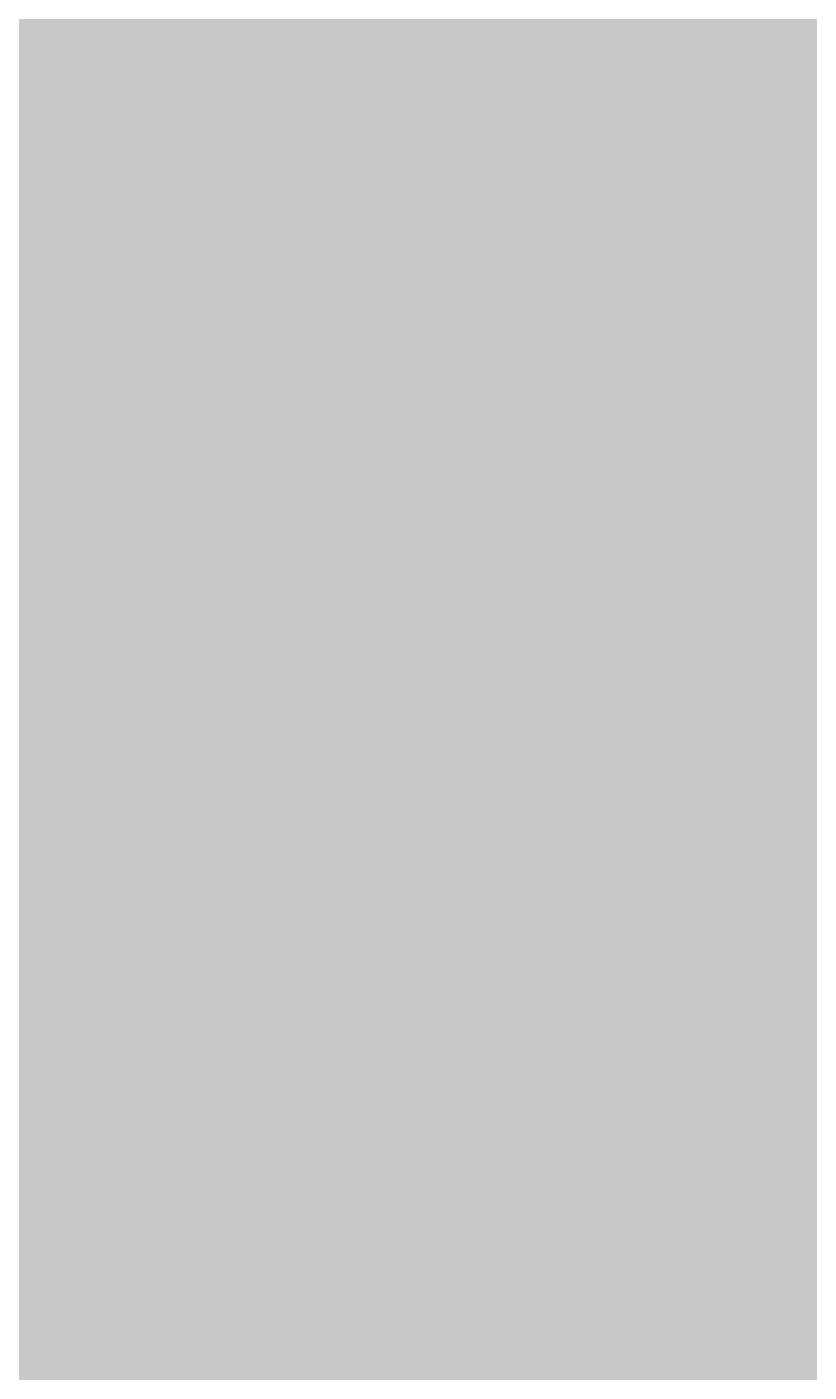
# Paper-space layout 'Layout1' of a CAD drawing. Extents: x -43 to 2298, y -18 to 768.
# Drawn here: x 133.445 to 133.767, y 260.61 to 261.163 of the extents above; entities that cross this region are included whole.
import ezdxf

# ---------------------------------------------------------------- set-up
doc = ezdxf.new("R2010")
doc.units = 0
doc.header["$LTSCALE"] = 2
doc.linetypes.add('CACHEX2', pattern=[0.75, 0.5, -0.25])
doc.layers.add('CARTOUCHE', color=7, linetype='Continuous')
doc.layers.add('LOGO', color=7, linetype='Continuous')

# ---------------------------------------------------------------- blocks, each defined once
blk = doc.blocks.new('A$C715108E3')
at = {"layer": 'LOGO', "color": 131}
for p, q in [((-20.89039, -14.79908), (-20.89039, -14.79908)), ((-20.7993, -14.79908), (-20.7993, -14.79908)), ((-20.70728, -14.79908), (-20.70728, -14.79908)), ((-20.61526, -14.79908), (-20.61526, -14.79908)), ((-20.52399, -14.79908), (-20.52399, -14.79908)), ((-20.43216, -14.79908), (-20.43216, -14.79908)), ((-20.84485, -14.89054), (-20.84485, -14.89054)), ((-20.75283, -14.89054), (-20.75283, -14.89054)), ((-20.66156, -14.89054), (-20.66156, -14.89054)), ((-20.56954, -14.89054), (-20.56954, -14.89054)), ((-20.47789, -14.89054), (-20.47789, -14.89054)), ((-20.38643, -14.89054), (-20.38643, -14.89054)), ((-20.89039, -14.98275), (-20.89039, -14.98275)), ((-20.7993, -14.98275), (-20.7993, -14.98275)), ((-20.70728, -14.98275), (-20.70728, -14.98275)), ((-20.61526, -14.98275), (-20.61526, -14.98275)), ((-20.52399, -14.98275), (-20.52399, -14.98275)), ((-20.43216, -14.98275), (-20.43216, -14.98275)), ((-20.84485, -15.07421), (-20.84485, -15.07421)), ((-20.75283, -15.07421), (-20.75283, -15.07421)), ((-20.66156, -15.07421), (-20.66156, -15.07421)), ((-20.56954, -15.07421), (-20.56954, -15.07421)), ((-20.47789, -15.07421), (-20.47789, -15.07421)), ((-20.38643, -15.07421), (-20.38643, -15.07421)), ((-20.89039, -15.16548), (-20.89039, -15.16548)), ((-20.7993, -15.16548), (-20.7993, -15.16548)), ((-20.70728, -15.16548), (-20.70728, -15.16548)), ((-20.61526, -15.16548), (-20.61526, -15.16548)), ((-20.52399, -15.16548), (-20.52399, -15.16548)), ((-20.43216, -15.16548), (-20.43216, -15.16548)), ((-20.84485, -15.25787), (-20.84485, -15.25787)), ((-20.75283, -15.25787), (-20.75283, -15.25787)), ((-20.66156, -15.25787), (-20.66156, -15.25787)), ((-20.56954, -15.25787), (-20.56954, -15.25787)), ((-20.47789, -15.25787), (-20.47789, -15.25787)), ((-20.38643, -15.25787), (-20.38643, -15.25787)), ((-20.89039, -15.34933), (-20.89039, -15.34933)), ((-20.7993, -15.34933), (-20.7993, -15.34933)), ((-20.70728, -15.34933), (-20.70728, -15.34933)), ((-20.61526, -15.34933), (-20.61526, -15.34933)), ((-20.52399, -15.34933), (-20.52399, -15.34933)), ((-20.43216, -15.34933), (-20.43216, -15.34933)), ((-20.84485, -15.4406), (-20.84485, -15.4406)), ((-20.75283, -15.4406), (-20.75283, -15.4406)), ((-20.66156, -15.4406), (-20.66156, -15.4406)), ((-20.56954, -15.4406), (-20.56954, -15.4406)), ((-20.47789, -15.4406), (-20.47789, -15.4406)), ((-20.38643, -15.4406), (-20.38643, -15.4406)), ((-20.89039, -15.53318), (-20.89039, -15.53318)), ((-20.7993, -15.53318), (-20.7993, -15.53318)), ((-20.70728, -15.53318), (-20.70728, -15.53318)), ((-20.61526, -15.53318), (-20.61526, -15.53318)), ((-20.52399, -15.53318), (-20.52399, -15.53318)), ((-20.43216, -15.53318), (-20.43216, -15.53318)), ((-20.84485, -15.62464), (-20.84485, -15.62464)), ((-20.75283, -15.62464), (-20.75283, -15.62464)), ((-20.66156, -15.62464), (-20.66156, -15.62464)), ((-20.56954, -15.62464), (-20.56954, -15.62464)), ((-20.47789, -15.62464), (-20.47789, -15.62464)), ((-20.38643, -15.62464), (-20.38643, -15.62464))]:
    blk.add_line(p, q, dxfattribs=at)
blk = doc.blocks.new('A$C581E6685')
at = {"layer": 'LOGO', "color": 32, "linetype": 'CACHEX2', "ltscale": 1.5}
blk.add_ellipse((-38.05384, 23.81385), major_axis=(-19.03106, -3.53396), ratio=0.590567, dxfattribs=at)
at = {"layer": 'LOGO', "color": 32}
blk.add_ellipse((-37.61436, 23.84992), major_axis=(-13.57677, -4.28389), ratio=0.791971, dxfattribs=at)
at = {"layer": 'CARTOUCHE'}
blk.add_blockref('A$C715108E3', (-31.67392, 36.3189), dxfattribs=at)

psp = doc.layouts.get("Layout1")

# ---------------------------------------------------------------- hatches: boundary and pattern name
at = {"layer": 'CARTOUCHE', "true_color": 0xffffff}
h = psp.add_hatch(color=7, dxfattribs=at)
h.dxf.hatch_style = 1
edge = h.paths.add_edge_path()
edge.add_spline(control_points=[(127.71967, 272.47485), (127.71967, 261.58368), (127.71967, 250.69252), (127.71967, 246.85252), (131.55967, 246.85252), (177.09893, 246.85252), (222.6382, 246.85252), (226.4782, 246.85252), (226.4782, 250.69252), (226.4782, 261.58368), (226.4782, 272.47485), (226.4782, 276.31485), (222.6382, 276.31485), (177.09893, 276.31485), (131.55967, 276.31485), (127.71967, 276.31485), (127.71967, 272.47485)], knot_values=[0, 0, 0, 1, 1, 2.570796, 2.570796, 3.570796, 3.570796, 5.141593, 5.141593, 6.141593, 6.141593, 7.712389, 7.712389, 8.712389, 8.712389, 10.283185, 10.283185, 10.283185], weights=[1, 1, 1, 0.707107, 1, 1, 1, 0.707107, 1, 1, 1, 0.707107, 1, 1, 1, 0.707107, 1], degree=2, periodic=0)

# ---------------------------------------------------------------- linework, layer by layer
at = {"layer": 'CARTOUCHE'}
psp.add_rational_spline([(127.71967, 272.47485), (127.71967, 261.58368), (127.71967, 250.69252), (127.71967, 246.85252), (131.55967, 246.85252), (177.09893, 246.85252), (222.6382, 246.85252), (226.4782, 246.85252), (226.4782, 250.69252), (226.4782, 261.58368), (226.4782, 272.47485), (226.4782, 276.31485), (222.6382, 276.31485), (177.09893, 276.31485), (131.55967, 276.31485), (127.71967, 276.31485), (127.71967, 272.47485)], [1, 1, 1, 0.707106781187, 1, 1, 1, 0.707106781187, 1, 1, 1, 0.707106781187, 1, 1, 1, 0.707106781187, 1], degree=2, knots=[0, 0, 0, 1, 1, 2.570796, 2.570796, 3.570796, 3.570796, 5.141593, 5.141593, 6.141593, 6.141593, 7.712389, 7.712389, 8.712389, 8.712389, 10.283185, 10.283185, 10.283185], dxfattribs=at)

# ---------------------------------------------------------------- block references
at = {"layer": 'CARTOUCHE', "xscale": 0.6, "yscale": 0.6, "zscale": 0.6}
psp.add_blockref('A$C581E6685', (164.99041, 248.2331), dxfattribs=at)

doc.saveas('drawing.dxf')
